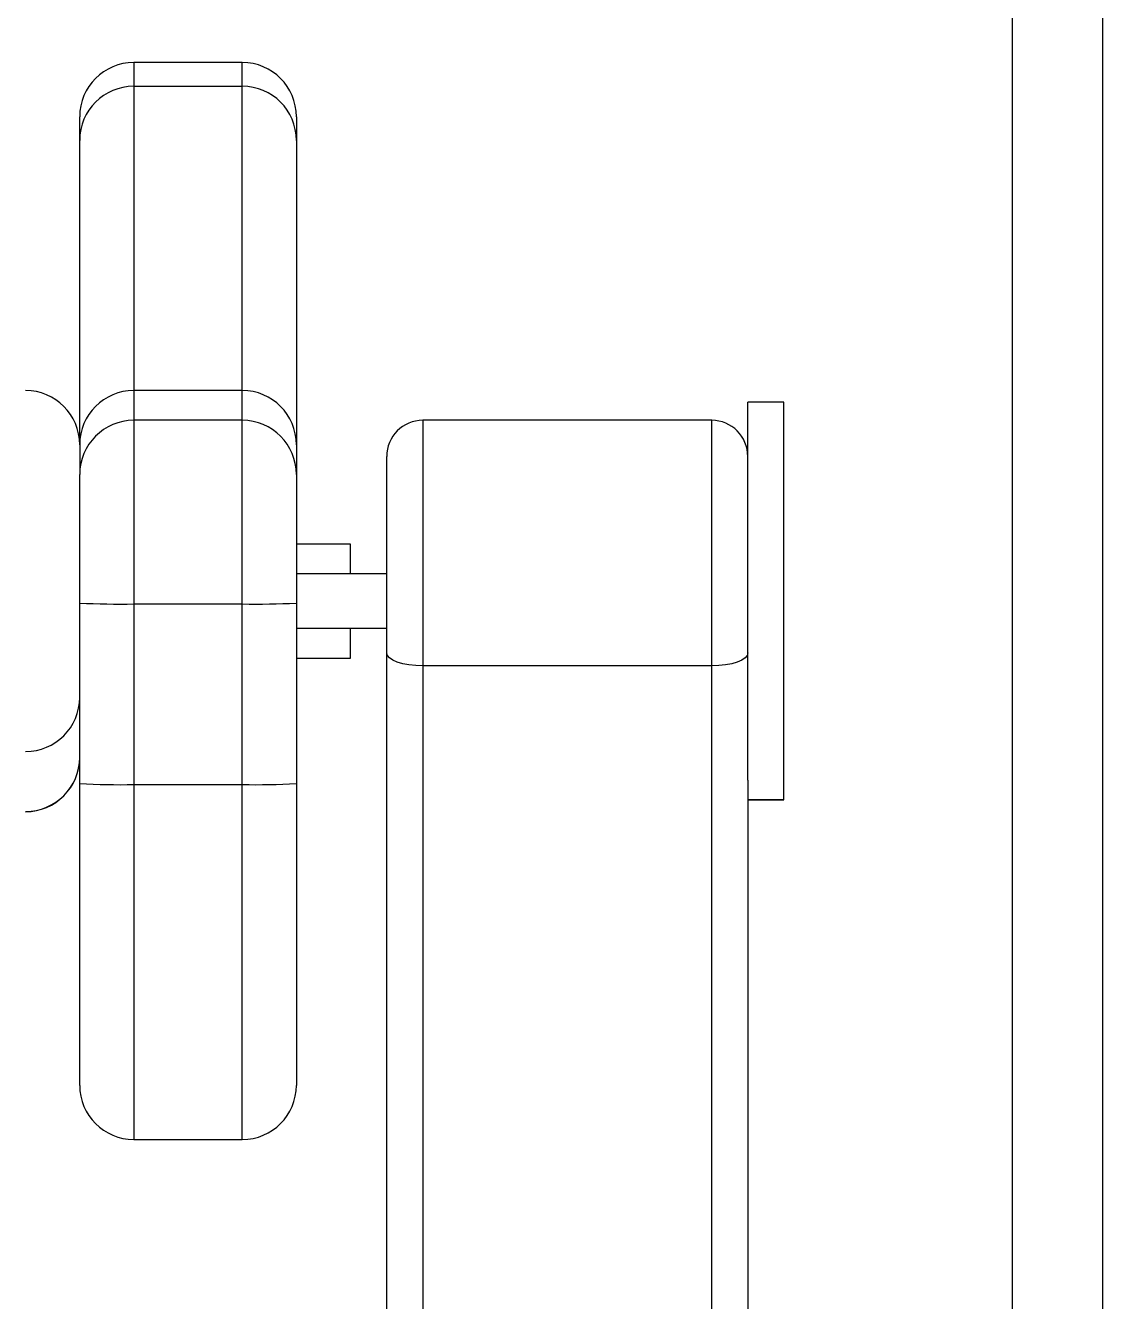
# Model space of a CAD drawing. Header units: millimetres. Extents: x 12744 to 36223, y 985 to 8014.
# Drawn here: x 13796.7 to 13913.5, y 2035.7 to 2174 of the extents above; entities that cross this region are included whole.
import ezdxf

# ---------------------------------------------------------------- set-up
doc = ezdxf.new("R2010")
doc.units = ezdxf.units.MM
doc.layers.get('0').update_dxf_attribs({"lineweight": 35})

msp = doc.modelspace()

# ---------------------------------------------------------------- linework, layer by layer
at = {"color": 7, "linetype": 'Continuous', "lineweight": 25}
for p, q in [((13903.67, 2300.53), (13903.67, 1929.1)), ((13913.46, 2300.53), (13913.46, 1929.1)), ((13820.21, 2170.01), (13808.46, 2170.01)), ((13808.46, 2170.01), (13808.46, 2167.44)), ((13820.21, 2170.01), (13808.46, 2170.01)), ((13820.21, 2167.44), (13820.21, 2170.01)), ((13808.46, 2167.44), (13820.21, 2167.44)), ((13802.59, 2161.57), (13802.59, 2164.14)), ((13826.08, 2164.14), (13826.08, 2161.57)), ((13802.59, 2128.59), (13802.59, 2161.57)), ((13826.08, 2161.57), (13826.08, 2128.59)), ((13820.21, 2134.46), (13808.46, 2134.46)), ((13878.93, 2133.19), (13875.02, 2133.19)), ((13875.02, 2103.14), (13875.02, 2133.19)), ((13878.93, 2103.14), (13878.93, 2133.19)), ((13820.21, 2131.23), (13808.46, 2131.23)), ((13871.1, 2131.23), (13839.78, 2131.23)), ((13802.59, 2128.59), (13802.59, 2125.36)), ((13826.08, 2128.59), (13826.08, 2125.36)), ((13835.87, 2106.02), (13835.87, 2127.32)), ((13802.59, 2111.42), (13802.59, 2125.36)), ((13826.08, 2125.36), (13826.08, 2111.42)), ((13831.95, 2117.82), (13826.08, 2117.82)), ((13831.95, 2114.6), (13831.95, 2117.82)), ((13835.87, 2114.6), (13826.08, 2114.6)), ((13802.59, 2091.85), (13802.59, 2111.42)), ((13820.21, 2111.32), (13808.46, 2111.32)), ((13808.46, 2111.32), (13808.46, 2091.75)), ((13820.21, 2091.75), (13820.21, 2111.32)), ((13826.08, 2111.42), (13826.08, 2091.85)), ((13826.08, 2108.72), (13835.87, 2108.72)), ((13831.95, 2107.97), (13831.95, 2108.72)), ((13831.95, 2108.7), (13835.87, 2108.7)), ((13831.95, 2105.45), (13831.95, 2107.97)), ((13826.08, 2105.45), (13831.95, 2105.45)), ((13835.87, 1938.4), (13835.87, 2106.02)), ((13871.1, 2104.61), (13839.78, 2104.61)), ((13875.02, 2092.23), (13875.02, 2103.14)), ((13878.93, 2090.13), (13878.93, 2103.14)), ((13802.59, 2059.15), (13802.59, 2091.85)), ((13808.46, 2091.75), (13820.21, 2091.75)), ((13826.08, 2091.85), (13826.08, 2059.15)), ((13875.02, 2092.23), (13875.02, 1938.4)), ((13875.02, 2090.13), (13878.93, 2090.13)), ((13875.02, 2090.1), (13878.93, 2090.1)), ((13878.93, 2090.1), (13878.93, 2090.13)), ((13808.46, 2053.28), (13820.21, 2053.28))]:
    msp.add_line(p, q, dxfattribs=at)
at = {"color": 8, "linetype": 'Continuous', "lineweight": 25}
for p, q in [((13808.46, 2170.01), (13808.46, 2170.01)), ((13820.21, 2170.01), (13820.21, 2170.01)), ((13808.46, 2167.44), (13808.46, 2134.46)), ((13820.21, 2134.46), (13820.21, 2167.44)), ((13808.46, 2134.46), (13808.46, 2131.23)), ((13820.21, 2131.23), (13820.21, 2134.46)), ((13808.46, 2131.23), (13808.46, 2111.32)), ((13820.21, 2111.32), (13820.21, 2131.23)), ((13839.78, 2131.23), (13839.78, 2104.61)), ((13871.1, 2104.61), (13871.1, 2131.23)), ((13839.78, 2104.61), (13839.78, 1938.4)), ((13871.1, 1938.4), (13871.1, 2104.61)), ((13808.46, 2091.75), (13808.46, 2053.28)), ((13820.21, 2053.28), (13820.21, 2091.75))]:
    msp.add_line(p, q, dxfattribs=at)
at = {"color": 7, "linetype": 'Continuous', "lineweight": 25, "flags": 128}
for points in [[(13839.78, 2104.61), (13839.02, 2104.64), (13838.28, 2104.72), (13837.61, 2104.85), (13837.01, 2105.03), (13836.53, 2105.24), (13836.17, 2105.48), (13835.94, 2105.75), (13835.87, 2106.02)], [(13875.02, 2106.02), (13874.94, 2105.75), (13874.72, 2105.48), (13874.36, 2105.24), (13873.87, 2105.03), (13873.28, 2104.85), (13872.6, 2104.72), (13871.87, 2104.64), (13871.1, 2104.61)]]:
    msp.add_lwpolyline(points, dxfattribs=at)
at = {"color": 7, "linetype": 'Continuous', "lineweight": 25}
for centre, radius, start, end in [((13808.46, 2164.14), 5.87, 90, 180), ((13808.46, 2164.14), 5.87, 89.9957, 179.9957), ((13820.21, 2164.14), 5.87, 0, 90), ((13820.21, 2164.14), 5.87, 0.0043, 90.0043), ((13808.46, 2161.57), 5.87, 89.9957, 179.9957), ((13820.21, 2161.57), 5.87, 0.0043, 90.0043), ((13796.72, 2128.59), 5.87, 0, 90), ((13808.46, 2128.59), 5.87, 90, 180), ((13820.21, 2128.59), 5.87, 0, 90), ((13808.46, 2125.36), 5.87, 90, 180), ((13820.21, 2125.36), 5.87, 0, 90), ((13839.78, 2127.32), 3.91, 90, 180), ((13871.1, 2127.32), 3.91, 0, 90), ((13807, 2196.43), 85.12, 267.034, 270.9879), ((13821.68, 2196.43), 85.12, 269.0121, 272.966), ((13796.72, 2101.2), 5.87, 269.9699, 359.9699), ((13796.72, 2094.7), 5.87, 269.9699, 359.9699), ((13796.72, 2094.68), 5.87, 270, 0), ((13807, 2176.86), 85.12, 267.034, 270.9879), ((13821.68, 2176.86), 85.12, 269.0121, 272.966), ((13808.46, 2059.15), 5.87, 180, 270), ((13820.21, 2059.15), 5.87, 270, 0)]:
    msp.add_arc(centre, radius, start, end, dxfattribs=at)

doc.saveas('drawing.dxf')
